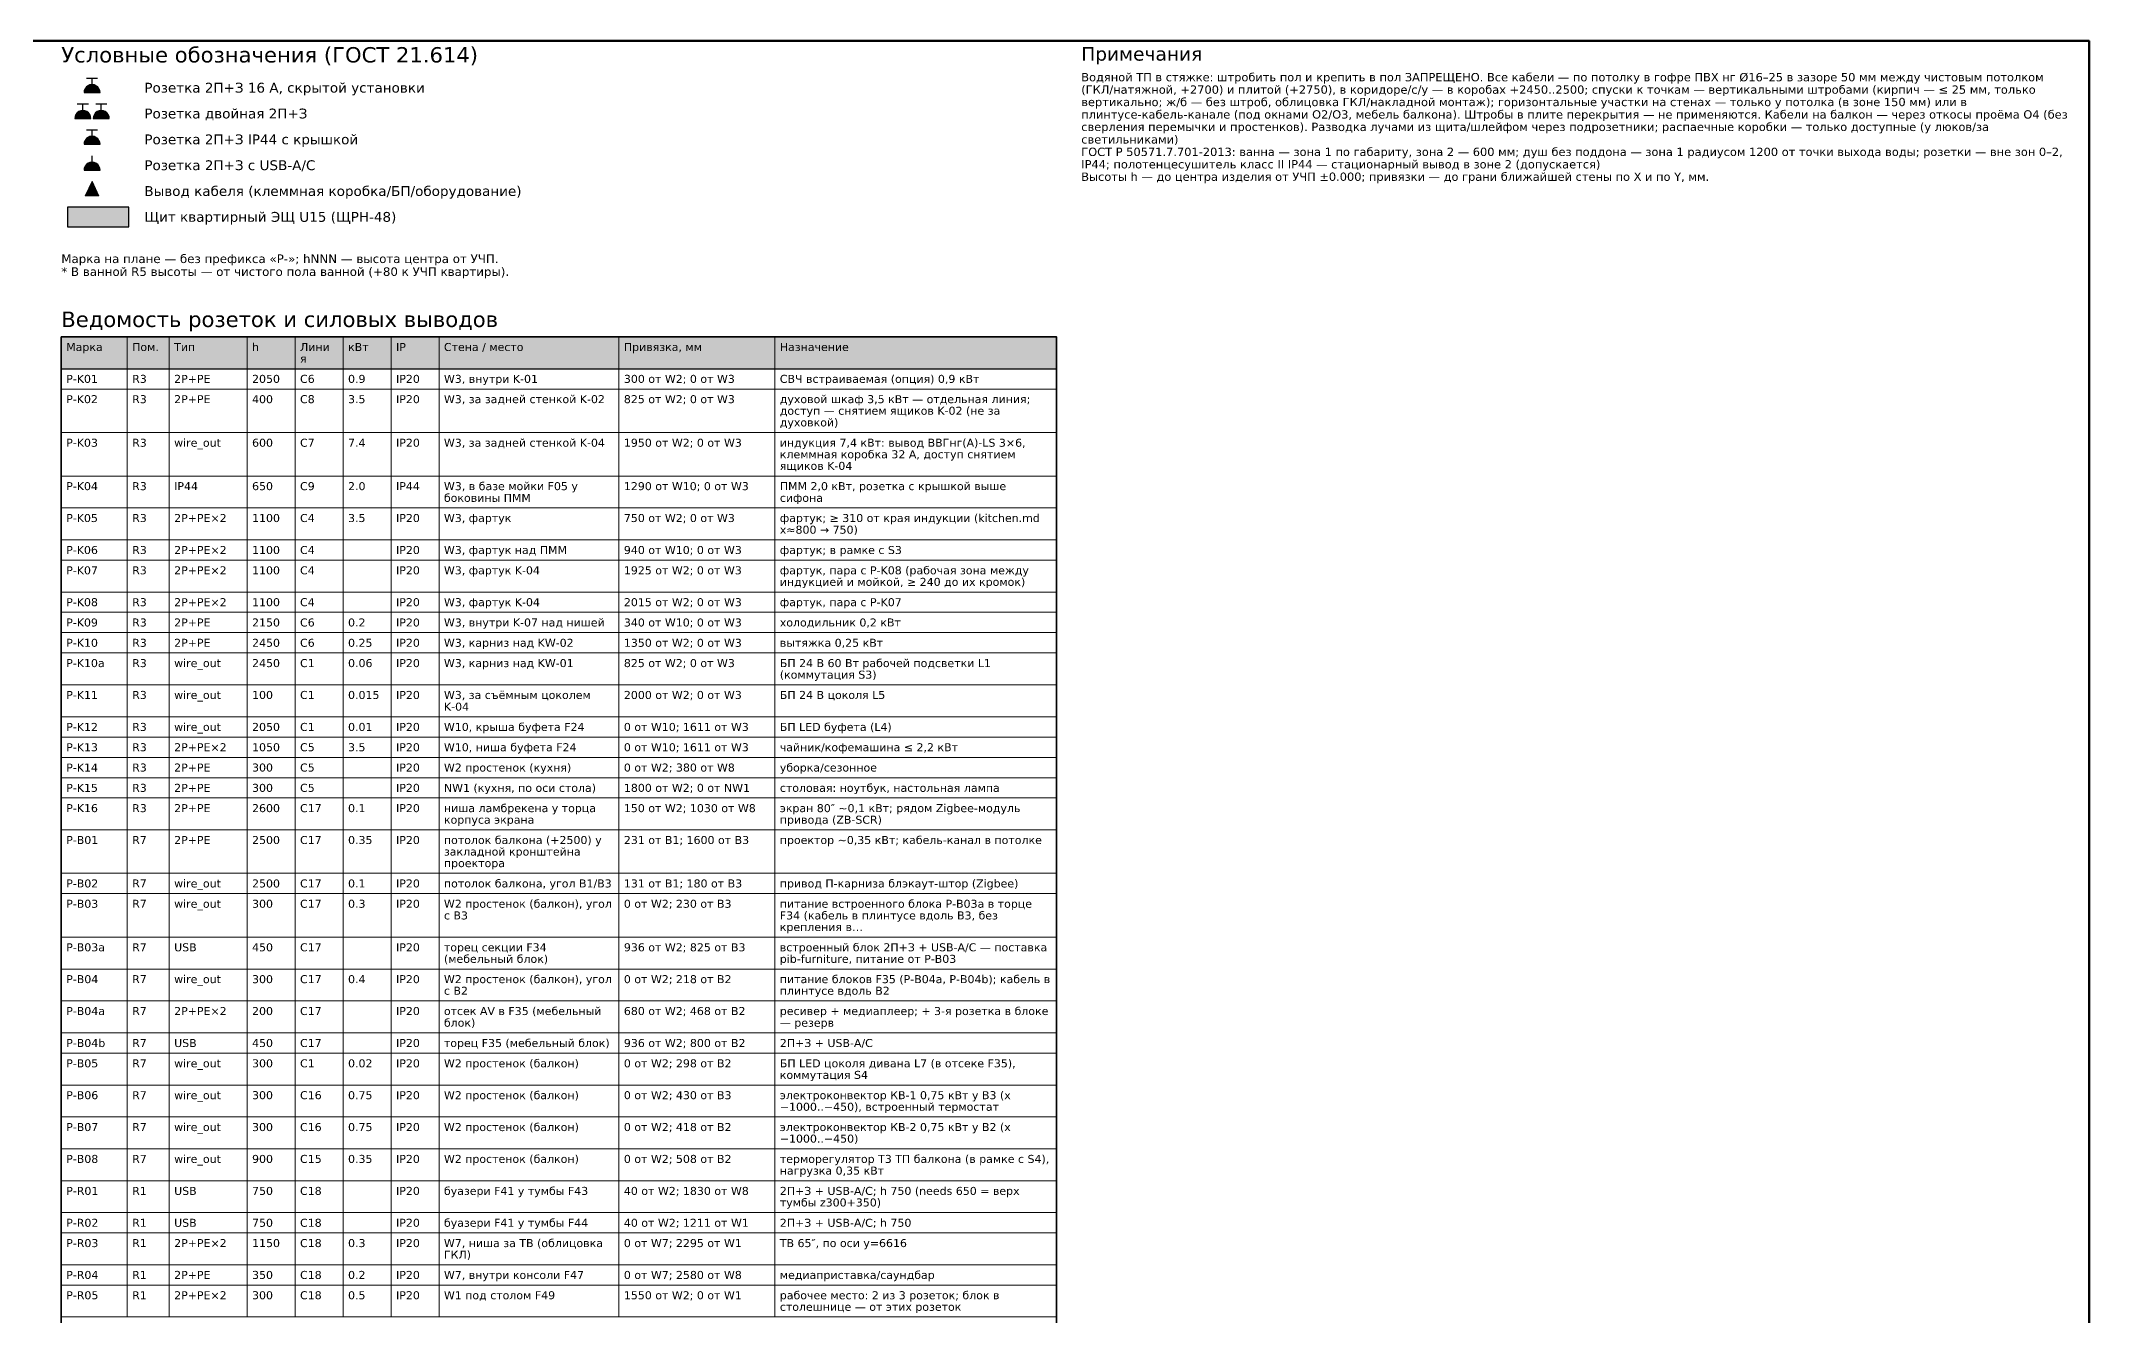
# Model space of a CAD drawing. Header units: millimetres. Extents: x 974 to 29450, y 51 to 20750.
# Drawn here: x 12810 to 29450, y 10394 to 20750 of the extents above; entities that cross this region are included whole.
import ezdxf
from ezdxf.enums import TextEntityAlignment as Align

# ---------------------------------------------------------------- set-up
doc = ezdxf.new("R2010")
doc.units = ezdxf.units.MM
for name, color, linetype in [('EL-SOCKET', 6, 'CONTINUOUS'), ('FRAME', 7, 'CONTINUOUS'), ('TEXT', 7, 'CONTINUOUS')]:
    doc.layers.add(name, color=color, linetype=linetype)
doc.styles.add('GOST', font='DejaVuSans.ttf')

msp = doc.modelspace()

# ---------------------------------------------------------------- hatches: boundary and pattern name
at = {"layer": 'EL-SOCKET', "true_color": 0xffffff}
h = msp.add_hatch(color=7, dxfattribs=at)
h.dxf.hatch_style = 1
h.paths.add_polyline_path([(13290, 20330), (13288, 20347), (13281, 20362), (13271, 20376), (13257, 20386), (13242, 20393), (13225, 20395), (13208, 20393), (13193, 20386), (13179, 20376), (13169, 20362), (13162, 20347), (13160, 20330)])
h = msp.add_hatch(color=7, dxfattribs=at)
h.dxf.hatch_style = 1
h.paths.add_polyline_path([(13215, 20120), (13213, 20137), (13206, 20152), (13196, 20166), (13182, 20176), (13167, 20183), (13150, 20185), (13133, 20183), (13118, 20176), (13104, 20166), (13094, 20152), (13087, 20137), (13085, 20120)])
h = msp.add_hatch(color=7, dxfattribs=at)
h.dxf.hatch_style = 1
h.paths.add_polyline_path([(13365, 20120), (13363, 20137), (13356, 20152), (13346, 20166), (13332, 20176), (13317, 20183), (13300, 20185), (13283, 20183), (13268, 20176), (13254, 20166), (13244, 20152), (13237, 20137), (13235, 20120)])
at = {"layer": 'EL-SOCKET', "true_color": 0x8e44ad}
h = msp.add_hatch(color=7, dxfattribs=at)
h.dxf.hatch_style = 1
h.paths.add_polyline_path([(13290, 19910), (13288, 19927), (13281, 19942), (13271, 19956), (13257, 19966), (13242, 19973), (13225, 19975), (13208, 19973), (13193, 19966), (13179, 19956), (13169, 19942), (13162, 19927), (13160, 19910)])
at = {"layer": 'EL-SOCKET', "true_color": 0xffffff}
h = msp.add_hatch(color=7, dxfattribs=at)
h.dxf.hatch_style = 1
h.paths.add_polyline_path([(13290, 19700), (13288, 19717), (13281, 19732), (13271, 19746), (13257, 19756), (13242, 19763), (13225, 19765), (13208, 19763), (13193, 19756), (13179, 19746), (13169, 19732), (13162, 19717), (13160, 19700)])
at = {"layer": 'EL-SOCKET', "true_color": 0x8e44ad}
h = msp.add_hatch(color=7, dxfattribs=at)
h.dxf.hatch_style = 1
h.paths.add_polyline_path([(13225, 19610), (13170, 19490), (13280, 19490)])
at = {"layer": 'TEXT', "true_color": 0x8e44ad}
h = msp.add_hatch(color=7, dxfattribs=at)
h.dxf.hatch_style = 1
h.paths.add_polyline_path([(13025, 19240), (13525, 19240), (13525, 19400), (13025, 19400)])
at = {"layer": 'TEXT', "true_color": 0xe6e6e6}
h = msp.add_hatch(color=7, dxfattribs=at)
h.dxf.hatch_style = 1
h.paths.add_polyline_path([(12975, 18086), (21062, 18086), (21062, 18345), (12975, 18345)])

# ---------------------------------------------------------------- linework, layer by layer
at = {"layer": 'EL-SOCKET', "lineweight": 30, "true_color": 0x8e44ad}
for points in [[(13290, 20330), (13288, 20347), (13281, 20362), (13271, 20376), (13257, 20386), (13242, 20393), (13225, 20395), (13208, 20393), (13193, 20386), (13179, 20376), (13169, 20362), (13162, 20347), (13160, 20330)], [(13215, 20120), (13213, 20137), (13206, 20152), (13196, 20166), (13182, 20176), (13167, 20183), (13150, 20185), (13133, 20183), (13118, 20176), (13104, 20166), (13094, 20152), (13087, 20137), (13085, 20120)], [(13365, 20120), (13363, 20137), (13356, 20152), (13346, 20166), (13332, 20176), (13317, 20183), (13300, 20185), (13283, 20183), (13268, 20176), (13254, 20166), (13244, 20152), (13237, 20137), (13235, 20120)], [(13290, 19910), (13288, 19927), (13281, 19942), (13271, 19956), (13257, 19966), (13242, 19973), (13225, 19975), (13208, 19973), (13193, 19966), (13179, 19956), (13169, 19942), (13162, 19927), (13160, 19910)], [(13290, 19700), (13288, 19717), (13281, 19732), (13271, 19746), (13257, 19756), (13242, 19763), (13225, 19765), (13208, 19763), (13193, 19756), (13179, 19746), (13169, 19732), (13162, 19717), (13160, 19700)]]:
    msp.add_lwpolyline(points, close=True, dxfattribs=at)
for points in [[(13270, 20445), (13180, 20445)], [(13225, 20395), (13225, 20445)], [(13195, 20235), (13105, 20235)], [(13150, 20185), (13150, 20235)], [(13345, 20235), (13255, 20235)], [(13300, 20185), (13300, 20235)], [(13270, 20025), (13180, 20025)], [(13225, 19975), (13225, 20025)], [(13225, 19765), (13225, 19815)]]:
    msp.add_lwpolyline(points, dxfattribs=at)
at = {"layer": 'EL-SOCKET', "lineweight": 20, "true_color": 0x8e44ad}
msp.add_lwpolyline([(13225, 19610), (13170, 19490), (13280, 19490)], close=True, dxfattribs=at)
at = {"layer": 'FRAME', "color": 7, "lineweight": 50}
msp.add_lwpolyline([(1000, 250), (29450, 250), (29450, 20750), (1000, 20750)], close=True, dxfattribs=at)
at = {"layer": 'TEXT', "lineweight": 30, "true_color": 0x8e44ad}
msp.add_lwpolyline([(13025, 19240), (13525, 19240), (13525, 19400), (13025, 19400)], close=True, dxfattribs=at)
at = {"layer": 'TEXT', "color": 7, "lineweight": 25}
msp.add_lwpolyline([(12975, 18086), (21062, 18086), (21062, 18345), (12975, 18345)], close=True, dxfattribs=at)
at = {"layer": 'TEXT', "color": 7, "lineweight": 15}
for points in [[(12975, 18345), (12975, 18086)], [(13511, 18345), (13511, 18086)], [(13852, 18345), (13852, 18086)], [(14485, 18345), (14485, 18086)], [(14875, 18345), (14875, 18086)], [(15265, 18345), (15265, 18086)], [(15655, 18345), (15655, 18086)], [(16044, 18345), (16044, 18086)], [(17506, 18345), (17506, 18086)], [(18773, 18345), (18773, 18086)], [(21062, 18345), (21062, 18086)], [(12975, 18086), (12975, 17921)], [(13511, 18086), (13511, 17921)], [(13852, 18086), (13852, 17921)], [(14485, 18086), (14485, 17921)], [(14875, 18086), (14875, 17921)], [(15265, 18086), (15265, 17921)], [(15655, 18086), (15655, 17921)], [(16044, 18086), (16044, 17921)], [(17506, 18086), (17506, 17921)], [(18773, 18086), (18773, 17921)], [(21062, 18086), (21062, 17921)], [(12975, 17921), (12975, 17567)], [(13511, 17921), (13511, 17567)], [(13852, 17921), (13852, 17567)], [(14485, 17921), (14485, 17567)], [(14875, 17921), (14875, 17567)], [(15265, 17921), (15265, 17567)], [(15655, 17921), (15655, 17567)], [(16044, 17921), (16044, 17567)], [(17506, 17921), (17506, 17567)], [(18773, 17921), (18773, 17567)], [(21062, 17921), (21062, 17567)], [(12975, 17567), (12975, 17214)], [(13511, 17567), (13511, 17214)], [(13852, 17567), (13852, 17214)], [(14485, 17567), (14485, 17214)], [(14875, 17567), (14875, 17214)], [(15265, 17567), (15265, 17214)], [(15655, 17567), (15655, 17214)], [(16044, 17567), (16044, 17214)], [(17506, 17567), (17506, 17214)], [(18773, 17567), (18773, 17214)], [(21062, 17567), (21062, 17214)], [(12975, 17214), (12975, 16954)], [(13511, 17214), (13511, 16954)], [(13852, 17214), (13852, 16954)], [(14485, 17214), (14485, 16954)], [(14875, 17214), (14875, 16954)], [(15265, 17214), (15265, 16954)], [(15655, 17214), (15655, 16954)], [(16044, 17214), (16044, 16954)], [(17506, 17214), (17506, 16954)], [(18773, 17214), (18773, 16954)], [(21062, 17214), (21062, 16954)], [(12975, 16954), (12975, 16695)], [(13511, 16954), (13511, 16695)], [(13852, 16954), (13852, 16695)], [(14485, 16954), (14485, 16695)], [(14875, 16954), (14875, 16695)], [(15265, 16954), (15265, 16695)], [(15655, 16954), (15655, 16695)], [(16044, 16954), (16044, 16695)], [(17506, 16954), (17506, 16695)], [(18773, 16954), (18773, 16695)], [(21062, 16954), (21062, 16695)], [(12975, 16695), (12975, 16530)], [(13511, 16695), (13511, 16530)], [(13852, 16695), (13852, 16530)], [(14485, 16695), (14485, 16530)], [(14875, 16695), (14875, 16530)], [(15265, 16695), (15265, 16530)], [(15655, 16695), (15655, 16530)], [(16044, 16695), (16044, 16530)], [(17506, 16695), (17506, 16530)], [(18773, 16695), (18773, 16530)], [(21062, 16695), (21062, 16530)], [(12975, 16530), (12975, 16271)], [(13511, 16530), (13511, 16271)], [(13852, 16530), (13852, 16271)], [(14485, 16530), (14485, 16271)], [(14875, 16530), (14875, 16271)], [(15265, 16530), (15265, 16271)], [(15655, 16530), (15655, 16271)], [(16044, 16530), (16044, 16271)], [(17506, 16530), (17506, 16271)], [(18773, 16530), (18773, 16271)], [(21062, 16530), (21062, 16271)], [(12975, 16271), (12975, 16106)], [(13511, 16271), (13511, 16106)], [(13852, 16271), (13852, 16106)], [(14485, 16271), (14485, 16106)], [(14875, 16271), (14875, 16106)], [(15265, 16271), (15265, 16106)], [(15655, 16271), (15655, 16106)], [(16044, 16271), (16044, 16106)], [(17506, 16271), (17506, 16106)], [(18773, 16271), (18773, 16106)], [(21062, 16271), (21062, 16106)], [(12975, 16106), (12975, 15941)], [(13511, 16106), (13511, 15941)], [(13852, 16106), (13852, 15941)], [(14485, 16106), (14485, 15941)], [(14875, 16106), (14875, 15941)], [(15265, 16106), (15265, 15941)], [(15655, 16106), (15655, 15941)], [(16044, 16106), (16044, 15941)], [(17506, 16106), (17506, 15941)], [(18773, 16106), (18773, 15941)], [(21062, 16106), (21062, 15941)], [(12975, 15941), (12975, 15776)], [(13511, 15941), (13511, 15776)], [(13852, 15941), (13852, 15776)], [(14485, 15941), (14485, 15776)], [(14875, 15941), (14875, 15776)], [(15265, 15941), (15265, 15776)], [(15655, 15941), (15655, 15776)], [(16044, 15941), (16044, 15776)], [(17506, 15941), (17506, 15776)], [(18773, 15941), (18773, 15776)], [(21062, 15941), (21062, 15776)], [(12975, 15776), (12975, 15517)], [(13511, 15776), (13511, 15517)], [(13852, 15776), (13852, 15517)], [(14485, 15776), (14485, 15517)], [(14875, 15776), (14875, 15517)], [(15265, 15776), (15265, 15517)], [(15655, 15776), (15655, 15517)], [(16044, 15776), (16044, 15517)], [(17506, 15776), (17506, 15517)], [(18773, 15776), (18773, 15517)], [(21062, 15776), (21062, 15517)], [(12975, 15517), (12975, 15257)], [(13511, 15517), (13511, 15257)], [(13852, 15517), (13852, 15257)], [(14485, 15517), (14485, 15257)], [(14875, 15517), (14875, 15257)], [(15265, 15517), (15265, 15257)], [(15655, 15517), (15655, 15257)], [(16044, 15517), (16044, 15257)], [(17506, 15517), (17506, 15257)], [(18773, 15517), (18773, 15257)], [(21062, 15517), (21062, 15257)], [(12975, 15257), (12975, 15092)], [(13511, 15257), (13511, 15092)], [(13852, 15257), (13852, 15092)], [(14485, 15257), (14485, 15092)], [(14875, 15257), (14875, 15092)], [(15265, 15257), (15265, 15092)], [(15655, 15257), (15655, 15092)], [(16044, 15257), (16044, 15092)], [(17506, 15257), (17506, 15092)], [(18773, 15257), (18773, 15092)], [(21062, 15257), (21062, 15092)], [(12975, 15092), (12975, 14927)], [(13511, 15092), (13511, 14927)], [(13852, 15092), (13852, 14927)], [(14485, 15092), (14485, 14927)], [(14875, 15092), (14875, 14927)], [(15265, 15092), (15265, 14927)], [(15655, 15092), (15655, 14927)], [(16044, 15092), (16044, 14927)], [(17506, 15092), (17506, 14927)], [(18773, 15092), (18773, 14927)], [(21062, 15092), (21062, 14927)], [(12975, 14927), (12975, 14762)], [(13511, 14927), (13511, 14762)], [(13852, 14927), (13852, 14762)], [(14485, 14927), (14485, 14762)], [(14875, 14927), (14875, 14762)], [(15265, 14927), (15265, 14762)], [(15655, 14927), (15655, 14762)], [(16044, 14927), (16044, 14762)], [(17506, 14927), (17506, 14762)], [(18773, 14927), (18773, 14762)], [(21062, 14927), (21062, 14762)], [(12975, 14762), (12975, 14597)], [(13511, 14762), (13511, 14597)], [(13852, 14762), (13852, 14597)], [(14485, 14762), (14485, 14597)], [(14875, 14762), (14875, 14597)], [(15265, 14762), (15265, 14597)], [(15655, 14762), (15655, 14597)], [(16044, 14762), (16044, 14597)], [(17506, 14762), (17506, 14597)], [(18773, 14762), (18773, 14597)], [(21062, 14762), (21062, 14597)], [(12975, 14597), (12975, 14338)], [(13511, 14597), (13511, 14338)], [(13852, 14597), (13852, 14338)], [(14485, 14597), (14485, 14338)], [(14875, 14597), (14875, 14338)], [(15265, 14597), (15265, 14338)], [(15655, 14597), (15655, 14338)], [(16044, 14597), (16044, 14338)], [(17506, 14597), (17506, 14338)], [(18773, 14597), (18773, 14338)], [(21062, 14597), (21062, 14338)], [(12975, 14338), (12975, 13985)], [(13511, 14338), (13511, 13985)], [(13852, 14338), (13852, 13985)], [(14485, 14338), (14485, 13985)], [(14875, 14338), (14875, 13985)], [(15265, 14338), (15265, 13985)], [(15655, 14338), (15655, 13985)], [(16044, 14338), (16044, 13985)], [(17506, 14338), (17506, 13985)], [(18773, 14338), (18773, 13985)], [(21062, 14338), (21062, 13985)], [(12975, 13985), (12975, 13820)], [(13511, 13985), (13511, 13820)], [(13852, 13985), (13852, 13820)], [(14485, 13985), (14485, 13820)], [(14875, 13985), (14875, 13820)], [(15265, 13985), (15265, 13820)], [(15655, 13985), (15655, 13820)], [(16044, 13985), (16044, 13820)], [(17506, 13985), (17506, 13820)], [(18773, 13985), (18773, 13820)], [(21062, 13985), (21062, 13820)], [(12975, 13820), (12975, 13466)], [(13511, 13820), (13511, 13466)], [(13852, 13820), (13852, 13466)], [(14485, 13820), (14485, 13466)], [(14875, 13820), (14875, 13466)], [(15265, 13820), (15265, 13466)], [(15655, 13820), (15655, 13466)], [(16044, 13820), (16044, 13466)], [(17506, 13820), (17506, 13466)], [(18773, 13820), (18773, 13466)], [(21062, 13820), (21062, 13466)], [(12975, 13466), (12975, 13207)], [(13511, 13466), (13511, 13207)], [(13852, 13466), (13852, 13207)], [(14485, 13466), (14485, 13207)], [(14875, 13466), (14875, 13207)], [(15265, 13466), (15265, 13207)], [(15655, 13466), (15655, 13207)], [(16044, 13466), (16044, 13207)], [(17506, 13466), (17506, 13207)], [(18773, 13466), (18773, 13207)], [(21062, 13466), (21062, 13207)], [(12975, 13207), (12975, 12948)], [(13511, 13207), (13511, 12948)], [(13852, 13207), (13852, 12948)], [(14485, 13207), (14485, 12948)], [(14875, 13207), (14875, 12948)], [(15265, 13207), (15265, 12948)], [(15655, 13207), (15655, 12948)], [(16044, 13207), (16044, 12948)], [(17506, 13207), (17506, 12948)], [(18773, 13207), (18773, 12948)], [(21062, 13207), (21062, 12948)], [(12975, 12948), (12975, 12688)], [(13511, 12948), (13511, 12688)], [(13852, 12948), (13852, 12688)], [(14485, 12948), (14485, 12688)], [(14875, 12948), (14875, 12688)], [(15265, 12948), (15265, 12688)], [(15655, 12948), (15655, 12688)], [(16044, 12948), (16044, 12688)], [(17506, 12948), (17506, 12688)], [(18773, 12948), (18773, 12688)], [(21062, 12948), (21062, 12688)], [(12975, 12688), (12975, 12523)], [(13511, 12688), (13511, 12523)], [(13852, 12688), (13852, 12523)], [(14485, 12688), (14485, 12523)], [(14875, 12688), (14875, 12523)], [(15265, 12688), (15265, 12523)], [(15655, 12688), (15655, 12523)], [(16044, 12688), (16044, 12523)], [(17506, 12688), (17506, 12523)], [(18773, 12688), (18773, 12523)], [(21062, 12688), (21062, 12523)], [(12975, 12523), (12975, 12264)], [(13511, 12523), (13511, 12264)], [(13852, 12523), (13852, 12264)], [(14485, 12523), (14485, 12264)], [(14875, 12523), (14875, 12264)], [(15265, 12523), (15265, 12264)], [(15655, 12523), (15655, 12264)], [(16044, 12523), (16044, 12264)], [(17506, 12523), (17506, 12264)], [(18773, 12523), (18773, 12264)], [(21062, 12523), (21062, 12264)], [(12975, 12264), (12975, 12005)], [(13511, 12264), (13511, 12005)], [(13852, 12264), (13852, 12005)], [(14485, 12264), (14485, 12005)], [(14875, 12264), (14875, 12005)], [(15265, 12264), (15265, 12005)], [(15655, 12264), (15655, 12005)], [(16044, 12264), (16044, 12005)], [(17506, 12264), (17506, 12005)], [(18773, 12264), (18773, 12005)], [(21062, 12264), (21062, 12005)], [(12975, 12005), (12975, 11746)], [(13511, 12005), (13511, 11746)], [(13852, 12005), (13852, 11746)], [(14485, 12005), (14485, 11746)], [(14875, 12005), (14875, 11746)], [(15265, 12005), (15265, 11746)], [(15655, 12005), (15655, 11746)], [(16044, 12005), (16044, 11746)], [(17506, 12005), (17506, 11746)], [(18773, 12005), (18773, 11746)], [(21062, 12005), (21062, 11746)], [(12975, 11746), (12975, 11486)], [(13511, 11746), (13511, 11486)], [(13852, 11746), (13852, 11486)], [(14485, 11746), (14485, 11486)], [(14875, 11746), (14875, 11486)], [(15265, 11746), (15265, 11486)], [(15655, 11746), (15655, 11486)], [(16044, 11746), (16044, 11486)], [(17506, 11746), (17506, 11486)], [(18773, 11746), (18773, 11486)], [(21062, 11746), (21062, 11486)], [(12975, 11486), (12975, 11227)], [(13511, 11486), (13511, 11227)], [(13852, 11486), (13852, 11227)], [(14485, 11486), (14485, 11227)], [(14875, 11486), (14875, 11227)], [(15265, 11486), (15265, 11227)], [(15655, 11486), (15655, 11227)], [(16044, 11486), (16044, 11227)], [(17506, 11486), (17506, 11227)], [(18773, 11486), (18773, 11227)], [(21062, 11486), (21062, 11227)], [(12975, 11227), (12975, 11062)], [(13511, 11227), (13511, 11062)], [(13852, 11227), (13852, 11062)], [(14485, 11227), (14485, 11062)], [(14875, 11227), (14875, 11062)], [(15265, 11227), (15265, 11062)], [(15655, 11227), (15655, 11062)], [(16044, 11227), (16044, 11062)], [(17506, 11227), (17506, 11062)], [(18773, 11227), (18773, 11062)], [(21062, 11227), (21062, 11062)], [(12975, 11062), (12975, 10803)], [(13511, 11062), (13511, 10803)], [(13852, 11062), (13852, 10803)], [(14485, 11062), (14485, 10803)], [(14875, 11062), (14875, 10803)], [(15265, 11062), (15265, 10803)], [(15655, 11062), (15655, 10803)], [(16044, 11062), (16044, 10803)], [(17506, 11062), (17506, 10803)], [(18773, 11062), (18773, 10803)], [(21062, 11062), (21062, 10803)], [(12975, 10803), (12975, 10638)], [(13511, 10803), (13511, 10638)], [(13852, 10803), (13852, 10638)], [(14485, 10803), (14485, 10638)], [(14875, 10803), (14875, 10638)], [(15265, 10803), (15265, 10638)], [(15655, 10803), (15655, 10638)], [(16044, 10803), (16044, 10638)], [(17506, 10803), (17506, 10638)], [(18773, 10803), (18773, 10638)], [(21062, 10803), (21062, 10638)], [(12975, 10638), (12975, 10379)], [(13511, 10638), (13511, 10379)], [(13852, 10638), (13852, 10379)], [(14485, 10638), (14485, 10379)], [(14875, 10638), (14875, 10379)], [(15265, 10638), (15265, 10379)], [(15655, 10638), (15655, 10379)], [(16044, 10638), (16044, 10379)], [(17506, 10638), (17506, 10379)], [(18773, 10638), (18773, 10379)], [(21062, 10638), (21062, 10379)]]:
    msp.add_lwpolyline(points, dxfattribs=at)
at = {"layer": 'TEXT', "color": 7, "lineweight": 35}
msp.add_lwpolyline([(12975, 3661), (21062, 3661), (21062, 18345), (12975, 18345)], close=True, dxfattribs=at)
at = {"layer": 'TEXT', "color": 7, "lineweight": 15}
for points in [[(12975, 17921), (21062, 17921), (21062, 18086), (12975, 18086)], [(12975, 17567), (21062, 17567), (21062, 17921), (12975, 17921)], [(12975, 17214), (21062, 17214), (21062, 17567), (12975, 17567)], [(12975, 16954), (21062, 16954), (21062, 17214), (12975, 17214)], [(12975, 16695), (21062, 16695), (21062, 16954), (12975, 16954)], [(12975, 16530), (21062, 16530), (21062, 16695), (12975, 16695)], [(12975, 16271), (21062, 16271), (21062, 16530), (12975, 16530)], [(12975, 16106), (21062, 16106), (21062, 16271), (12975, 16271)], [(12975, 15941), (21062, 15941), (21062, 16106), (12975, 16106)], [(12975, 15776), (21062, 15776), (21062, 15941), (12975, 15941)], [(12975, 15517), (21062, 15517), (21062, 15776), (12975, 15776)], [(12975, 15257), (21062, 15257), (21062, 15517), (12975, 15517)], [(12975, 15092), (21062, 15092), (21062, 15257), (12975, 15257)], [(12975, 14927), (21062, 14927), (21062, 15092), (12975, 15092)], [(12975, 14762), (21062, 14762), (21062, 14927), (12975, 14927)], [(12975, 14597), (21062, 14597), (21062, 14762), (12975, 14762)], [(12975, 14338), (21062, 14338), (21062, 14597), (12975, 14597)], [(12975, 13985), (21062, 13985), (21062, 14338), (12975, 14338)], [(12975, 13820), (21062, 13820), (21062, 13985), (12975, 13985)], [(12975, 13466), (21062, 13466), (21062, 13820), (12975, 13820)], [(12975, 13207), (21062, 13207), (21062, 13466), (12975, 13466)], [(12975, 12948), (21062, 12948), (21062, 13207), (12975, 13207)], [(12975, 12688), (21062, 12688), (21062, 12948), (12975, 12948)], [(12975, 12523), (21062, 12523), (21062, 12688), (12975, 12688)], [(12975, 12264), (21062, 12264), (21062, 12523), (12975, 12523)], [(12975, 12005), (21062, 12005), (21062, 12264), (12975, 12264)], [(12975, 11746), (21062, 11746), (21062, 12005), (12975, 12005)], [(12975, 11486), (21062, 11486), (21062, 11746), (12975, 11746)], [(12975, 11227), (21062, 11227), (21062, 11486), (12975, 11486)], [(12975, 11062), (21062, 11062), (21062, 11227), (12975, 11227)], [(12975, 10803), (21062, 10803), (21062, 11062), (12975, 11062)], [(12975, 10638), (21062, 10638), (21062, 10803), (12975, 10803)], [(12975, 10379), (21062, 10379), (21062, 10638), (12975, 10638)]]:
    msp.add_lwpolyline(points, close=True, dxfattribs=at)

# ---------------------------------------------------------------- texts
at = {"layer": 'TEXT', "color": 7, "style": 'GOST'}
for s, height, p in [('Условные обозначения (ГОСТ 21.614)', 125, (12975, 20575)), ('Примечания', 110, (21262, 20590)), ('Водяной ТП в стяжке: штробить пол и крепить в пол ЗАПРЕЩЕНО. Все кабели — по потолку в гофре ПВХ нг Ø16–25 в зазоре 50 мм между чистовым потолком', 67.5, (21262, 20422)), ('Розетка 2П+З 16 А, скрытой установки', 80, (13650, 20330)), ('(ГКЛ/натяжной, +2700) и плитой (+2750), в коридоре/с/у — в коробах +2450..2500; спуски к точкам — вертикальными штробами (кирпич — ≤ 25 мм, только', 67.5, (21262, 20321)), ('Розетка двойная 2П+З', 80, (13650, 20120)), ('вертикально; ж/б — без штроб, облицовка ГКЛ/накладной монтаж); горизонтальные участки на стенах — только у потолка (в зоне 150 мм) или в', 67.5, (21262, 20220)), ('плинтусе-кабель-канале (под окнами O2/O3, мебель балкона). Штробы в плите перекрытия — не применяются. Кабели на балкон — через откосы проёма O4 (без', 67.5, (21262, 20119)), ('Розетка 2П+З IP44 с крышкой', 80, (13650, 19910)), ('сверления перемычки и простенков). Разводка лучами из щита/шлейфом через подрозетники; распаечные коробки — только доступные (у люков/за', 67.5, (21262, 20018)), ('светильниками)', 67.5, (21262, 19916)), ('ГОСТ Р 50571.7.701-2013: ванна — зона 1 по габариту, зона 2 — 600 мм; душ без поддона — зона 1 радиусом 1200 от точки выхода воды; розетки — вне зон 0–2,', 67.5, (21262, 19815)), ('Розетка 2П+З с USB-A/C', 80, (13650, 19700)), ('IP44; полотенцесушитель класс II IP44 — стационарный вывод в зоне 2 (допускается)', 67.5, (21262, 19714)), ('Высоты h — до центра изделия от УЧП ±0.000; привязки — до грани ближайшей стены по X и по Y, мм.', 67.5, (21262, 19613)), ('Вывод кабеля (клеммная коробка/БП/оборудование)', 80, (13650, 19490)), ('Щит квартирный ЭЩ U15 (ЩРН-48)', 80, (13650, 19280)), ('Марка на плане — без префикса «P-»; hNNN — высота центра от УЧП.', 70, (12975, 18945)), ('* В ванной R5 высоты — от чистого пола ванной (+80 к УЧП квартиры).', 70, (12975, 18840)), ('Ведомость розеток и силовых выводов', 125, (12975, 18425)), ('Марка', 65, (13015, 18230)), ('Пом.', 65, (13551, 18230)), ('Тип', 65, (13892, 18230)), ('h', 65, (14525, 18230)), ('Лини', 65, (14915, 18230)), ('я', 65, (14915, 18136)), ('кВт', 65, (15305, 18230)), ('IP', 65, (15695, 18230)), ('Стена / место', 65, (16084, 18230)), ('Привязка, мм', 65, (17546, 18230)), ('Назначение', 65, (18813, 18230)), ('P-K01', 65, (13015, 17971)), ('R3', 65, (13551, 17971)), ('2P+PE', 65, (13892, 17971)), ('2050', 65, (14525, 17971)), ('C6', 65, (14915, 17971)), ('0.9', 65, (15305, 17971)), ('IP20', 65, (15695, 17971)), ('W3, внутри K-01', 65, (16084, 17971)), ('300 от W2; 0 от W3', 65, (17546, 17971)), ('СВЧ встраиваемая (опция) 0,9 кВт', 65, (18813, 17971)), ('P-K02', 65, (13015, 17806)), ('R3', 65, (13551, 17806)), ('2P+PE', 65, (13892, 17806)), ('400', 65, (14525, 17806)), ('C8', 65, (14915, 17806)), ('3.5', 65, (15305, 17806)), ('IP20', 65, (15695, 17806)), ('W3, за задней стенкой K-02', 65, (16084, 17806)), ('825 от W2; 0 от W3', 65, (17546, 17806)), ('духовой шкаф 3,5 кВт — отдельная линия;', 65, (18813, 17806)), ('доступ — снятием ящиков K-02 (не за', 65, (18813, 17712)), ('духовкой)', 65, (18813, 17617)), ('P-K03', 65, (13015, 17452)), ('R3', 65, (13551, 17452)), ('wire_out', 65, (13892, 17452)), ('600', 65, (14525, 17452)), ('C7', 65, (14915, 17452)), ('7.4', 65, (15305, 17452)), ('IP20', 65, (15695, 17452)), ('W3, за задней стенкой K-04', 65, (16084, 17452)), ('1950 от W2; 0 от W3', 65, (17546, 17452)), ('индукция 7,4 кВт: вывод ВВГнг(А)-LS 3×6,', 65, (18813, 17452)), ('ящиков K-04', 65, (18813, 17264)), ('клеммная коробка 32 А, доступ снятием', 65, (18813, 17358)), ('P-K04', 65, (13015, 17099)), ('R3', 65, (13551, 17099)), ('IP44', 65, (13892, 17099)), ('650', 65, (14525, 17099)), ('C9', 65, (14915, 17099)), ('2.0', 65, (15305, 17099)), ('IP44', 65, (15695, 17099)), ('W3, в базе мойки F05 у', 65, (16084, 17099)), ('1290 от W10; 0 от W3', 65, (17546, 17099)), ('ПММ 2,0 кВт, розетка с крышкой выше', 65, (18813, 17099)), ('боковины ПММ', 65, (16084, 17004)), ('сифона', 65, (18813, 17004)), ('P-K05', 65, (13015, 16840)), ('R3', 65, (13551, 16840)), ('2P+PE×2', 65, (13892, 16840)), ('1100', 65, (14525, 16840)), ('C4', 65, (14915, 16840)), ('3.5', 65, (15305, 16840)), ('IP20', 65, (15695, 16840)), ('W3, фартук', 65, (16084, 16840)), ('750 от W2; 0 от W3', 65, (17546, 16840)), ('x≈800 → 750)', 65, (18813, 16745)), ('фартук; ≥ 310 от края индукции (kitchen.md', 65, (18813, 16840)), ('P-K06', 65, (13015, 16580)), ('R3', 65, (13551, 16580)), ('2P+PE×2', 65, (13892, 16580)), ('1100', 65, (14525, 16580)), ('C4', 65, (14915, 16580)), ('IP20', 65, (15695, 16580)), ('W3, фартук над ПММ', 65, (16084, 16580)), ('940 от W10; 0 от W3', 65, (17546, 16580)), ('фартук; в рамке с S3', 65, (18813, 16580)), ('P-K07', 65, (13015, 16415)), ('R3', 65, (13551, 16415)), ('2P+PE×2', 65, (13892, 16415)), ('1100', 65, (14525, 16415)), ('C4', 65, (14915, 16415)), ('IP20', 65, (15695, 16415)), ('W3, фартук K-04', 65, (16084, 16415)), ('1925 от W2; 0 от W3', 65, (17546, 16415)), ('фартук, пара с P-K08 (рабочая зона между', 65, (18813, 16415)), ('индукцией и мойкой, ≥ 240 до их кромок)', 65, (18813, 16321)), ('P-K08', 65, (13015, 16156)), ('R3', 65, (13551, 16156)), ('2P+PE×2', 65, (13892, 16156)), ('1100', 65, (14525, 16156)), ('C4', 65, (14915, 16156)), ('IP20', 65, (15695, 16156)), ('W3, фартук K-04', 65, (16084, 16156)), ('2015 от W2; 0 от W3', 65, (17546, 16156)), ('фартук, пара с P-K07', 65, (18813, 16156)), ('P-K09', 65, (13015, 15991)), ('R3', 65, (13551, 15991)), ('2P+PE', 65, (13892, 15991)), ('2150', 65, (14525, 15991)), ('C6', 65, (14915, 15991)), ('0.2', 65, (15305, 15991)), ('IP20', 65, (15695, 15991)), ('W3, внутри K-07 над нишей', 65, (16084, 15991)), ('340 от W10; 0 от W3', 65, (17546, 15991)), ('холодильник 0,2 кВт', 65, (18813, 15991)), ('P-K10', 65, (13015, 15826)), ('R3', 65, (13551, 15826)), ('2P+PE', 65, (13892, 15826)), ('2450', 65, (14525, 15826)), ('C6', 65, (14915, 15826)), ('0.25', 65, (15305, 15826)), ('IP20', 65, (15695, 15826)), ('W3, карниз над KW-02', 65, (16084, 15826)), ('1350 от W2; 0 от W3', 65, (17546, 15826)), ('вытяжка 0,25 кВт', 65, (18813, 15826)), ('P-K10a', 65, (13015, 15661)), ('R3', 65, (13551, 15661)), ('wire_out', 65, (13892, 15661)), ('2450', 65, (14525, 15661)), ('C1', 65, (14915, 15661)), ('0.06', 65, (15305, 15661)), ('IP20', 65, (15695, 15661)), ('W3, карниз над KW-01', 65, (16084, 15661)), ('825 от W2; 0 от W3', 65, (17546, 15661)), ('БП 24 В 60 Вт рабочей подсветки L1', 65, (18813, 15661)), ('(коммутация S3)', 65, (18813, 15567)), ('P-K11', 65, (13015, 15402)), ('R3', 65, (13551, 15402)), ('wire_out', 65, (13892, 15402)), ('100', 65, (14525, 15402)), ('C1', 65, (14915, 15402)), ('0.015', 65, (15305, 15402)), ('IP20', 65, (15695, 15402)), ('W3, за съёмным цоколем', 65, (16084, 15402)), ('K-04', 65, (16084, 15307)), ('2000 от W2; 0 от W3', 65, (17546, 15402)), ('БП 24 В цоколя L5', 65, (18813, 15402)), ('P-K12', 65, (13015, 15142)), ('R3', 65, (13551, 15142)), ('wire_out', 65, (13892, 15142)), ('2050', 65, (14525, 15142)), ('C1', 65, (14915, 15142)), ('0.01', 65, (15305, 15142)), ('IP20', 65, (15695, 15142)), ('W10, крыша буфета F24', 65, (16084, 15142)), ('0 от W10; 1611 от W3', 65, (17546, 15142)), ('БП LED буфета (L4)', 65, (18813, 15142)), ('P-K13', 65, (13015, 14977)), ('R3', 65, (13551, 14977)), ('2P+PE×2', 65, (13892, 14977)), ('1050', 65, (14525, 14977)), ('C5', 65, (14915, 14977)), ('3.5', 65, (15305, 14977)), ('IP20', 65, (15695, 14977)), ('W10, ниша буфета F24', 65, (16084, 14977)), ('0 от W10; 1611 от W3', 65, (17546, 14977)), ('чайник/кофемашина ≤ 2,2 кВт', 65, (18813, 14977)), ('P-K14', 65, (13015, 14812)), ('R3', 65, (13551, 14812)), ('2P+PE', 65, (13892, 14812)), ('300', 65, (14525, 14812)), ('C5', 65, (14915, 14812)), ('IP20', 65, (15695, 14812)), ('W2 простенок (кухня)', 65, (16084, 14812)), ('0 от W2; 380 от W8', 65, (17546, 14812)), ('уборка/сезонное', 65, (18813, 14812)), ('P-K15', 65, (13015, 14647)), ('R3', 65, (13551, 14647)), ('2P+PE', 65, (13892, 14647)), ('300', 65, (14525, 14647)), ('C5', 65, (14915, 14647)), ('IP20', 65, (15695, 14647)), ('NW1 (кухня, по оси стола)', 65, (16084, 14647)), ('1800 от W2; 0 от NW1', 65, (17546, 14647)), ('столовая: ноутбук, настольная лампа', 65, (18813, 14647)), ('P-K16', 65, (13015, 14482)), ('R3', 65, (13551, 14482)), ('2P+PE', 65, (13892, 14482)), ('2600', 65, (14525, 14482)), ('C17', 65, (14915, 14482)), ('0.1', 65, (15305, 14482)), ('IP20', 65, (15695, 14482)), ('ниша ламбрекена у торца', 65, (16084, 14482)), ('150 от W2; 1030 от W8', 65, (17546, 14482)), ('экран 80″ ~0,1 кВт; рядом Zigbee-модуль', 65, (18813, 14482)), ('корпуса экрана', 65, (16084, 14388)), ('привода (ZB-SCR)', 65, (18813, 14388)), ('P-B01', 65, (13015, 14223)), ('R7', 65, (13551, 14223)), ('2P+PE', 65, (13892, 14223)), ('2500', 65, (14525, 14223)), ('C17', 65, (14915, 14223)), ('0.35', 65, (15305, 14223)), ('IP20', 65, (15695, 14223)), ('закладной кронштейна', 65, (16084, 14129)), ('потолок балкона (+2500) у', 65, (16084, 14223)), ('231 от B1; 1600 от B3', 65, (17546, 14223)), ('проектор ~0,35 кВт; кабель-канал в потолке', 65, (18813, 14223)), ('проектора', 65, (16084, 14035)), ('P-B02', 65, (13015, 13870)), ('R7', 65, (13551, 13870)), ('wire_out', 65, (13892, 13870)), ('2500', 65, (14525, 13870)), ('C17', 65, (14915, 13870)), ('0.1', 65, (15305, 13870)), ('IP20', 65, (15695, 13870)), ('потолок балкона, угол B1/B3', 65, (16084, 13870)), ('131 от B1; 180 от B3', 65, (17546, 13870)), ('привод П-карниза блэкаут-штор (Zigbee)', 65, (18813, 13870)), ('P-B03', 65, (13015, 13705)), ('R7', 65, (13551, 13705)), ('wire_out', 65, (13892, 13705)), ('300', 65, (14525, 13705)), ('C17', 65, (14915, 13705)), ('0.3', 65, (15305, 13705)), ('IP20', 65, (15695, 13705)), ('W2 простенок (балкон), угол', 65, (16084, 13705)), ('с B3', 65, (16084, 13610)), ('0 от W2; 230 от B3', 65, (17546, 13705)), ('питание встроенного блока P-B03a в торце', 65, (18813, 13705)), ('F34 (кабель в плинтусе вдоль B3, без', 65, (18813, 13610)), ('крепления в…', 65, (18813, 13516)), ('P-B03a', 65, (13015, 13351)), ('R7', 65, (13551, 13351)), ('USB', 65, (13892, 13351)), ('450', 65, (14525, 13351)), ('C17', 65, (14915, 13351)), ('IP20', 65, (15695, 13351)), ('торец секции F34', 65, (16084, 13351)), ('(мебельный блок)', 65, (16084, 13257)), ('936 от W2; 825 от B3', 65, (17546, 13351)), ('встроенный блок 2П+З + USB-A/C — поставка', 65, (18813, 13351)), ('pib-furniture, питание от P-B03', 65, (18813, 13257)), ('P-B04', 65, (13015, 13092)), ('R7', 65, (13551, 13092)), ('wire_out', 65, (13892, 13092)), ('300', 65, (14525, 13092)), ('C17', 65, (14915, 13092)), ('0.4', 65, (15305, 13092)), ('IP20', 65, (15695, 13092)), ('W2 простенок (балкон), угол', 65, (16084, 13092)), ('0 от W2; 218 от B2', 65, (17546, 13092)), ('питание блоков F35 (P-B04a, P-B04b); кабель в', 65, (18813, 13092)), ('с B2', 65, (16084, 12998)), ('плинтусе вдоль B2', 65, (18813, 12998)), ('P-B04a', 65, (13015, 12833)), ('R7', 65, (13551, 12833)), ('2P+PE×2', 65, (13892, 12833)), ('200', 65, (14525, 12833)), ('C17', 65, (14915, 12833)), ('IP20', 65, (15695, 12833)), ('отсек AV в F35 (мебельный', 65, (16084, 12833)), ('680 от W2; 468 от B2', 65, (17546, 12833)), ('ресивер + медиаплеер; + 3-я розетка в блоке', 65, (18813, 12833)), ('блок)', 65, (16084, 12738)), ('— резерв', 65, (18813, 12738)), ('P-B04b', 65, (13015, 12573)), ('R7', 65, (13551, 12573)), ('USB', 65, (13892, 12573)), ('450', 65, (14525, 12573)), ('C17', 65, (14915, 12573)), ('IP20', 65, (15695, 12573)), ('торец F35 (мебельный блок)', 65, (16084, 12573)), ('936 от W2; 800 от B2', 65, (17546, 12573)), ('2П+З + USB-A/C', 65, (18813, 12573)), ('P-B05', 65, (13015, 12408)), ('R7', 65, (13551, 12408)), ('wire_out', 65, (13892, 12408)), ('300', 65, (14525, 12408)), ('C1', 65, (14915, 12408)), ('0.02', 65, (15305, 12408)), ('IP20', 65, (15695, 12408)), ('W2 простенок (балкон)', 65, (16084, 12408)), ('0 от W2; 298 от B2', 65, (17546, 12408)), ('БП LED цоколя дивана L7 (в отсеке F35),', 65, (18813, 12408)), ('коммутация S4', 65, (18813, 12314)), ('P-B06', 65, (13015, 12149)), ('R7', 65, (13551, 12149)), ('wire_out', 65, (13892, 12149)), ('300', 65, (14525, 12149)), ('C16', 65, (14915, 12149)), ('0.75', 65, (15305, 12149)), ('IP20', 65, (15695, 12149)), ('W2 простенок (балкон)', 65, (16084, 12149)), ('0 от W2; 430 от B3', 65, (17546, 12149)), ('электроконвектор КВ-1 0,75 кВт у B3 (x', 65, (18813, 12149)), ('−1000..−450), встроенный термостат', 65, (18813, 12055)), ('P-B07', 65, (13015, 11890)), ('R7', 65, (13551, 11890)), ('wire_out', 65, (13892, 11890)), ('300', 65, (14525, 11890)), ('C16', 65, (14915, 11890)), ('0.75', 65, (15305, 11890)), ('IP20', 65, (15695, 11890)), ('W2 простенок (балкон)', 65, (16084, 11890)), ('0 от W2; 418 от B2', 65, (17546, 11890)), ('электроконвектор КВ-2 0,75 кВт у B2 (x', 65, (18813, 11890)), ('−1000..−450)', 65, (18813, 11796)), ('P-B08', 65, (13015, 11631)), ('R7', 65, (13551, 11631)), ('wire_out', 65, (13892, 11631)), ('900', 65, (14525, 11631)), ('C15', 65, (14915, 11631)), ('0.35', 65, (15305, 11631)), ('IP20', 65, (15695, 11631)), ('W2 простенок (балкон)', 65, (16084, 11631)), ('0 от W2; 508 от B2', 65, (17546, 11631)), ('терморегулятор T3 ТП балкона (в рамке с S4),', 65, (18813, 11631)), ('нагрузка 0,35 кВт', 65, (18813, 11536)), ('P-R01', 65, (13015, 11371)), ('R1', 65, (13551, 11371)), ('USB', 65, (13892, 11371)), ('750', 65, (14525, 11371)), ('C18', 65, (14915, 11371)), ('IP20', 65, (15695, 11371)), ('буазери F41 у тумбы F43', 65, (16084, 11371)), ('40 от W2; 1830 от W8', 65, (17546, 11371)), ('тумбы z300+350)', 65, (18813, 11277)), ('2П+З + USB-A/C; h 750 (needs 650 = верх', 65, (18813, 11371)), ('P-R02', 65, (13015, 11112)), ('R1', 65, (13551, 11112)), ('USB', 65, (13892, 11112)), ('750', 65, (14525, 11112)), ('C18', 65, (14915, 11112)), ('IP20', 65, (15695, 11112)), ('буазери F41 у тумбы F44', 65, (16084, 11112)), ('40 от W2; 1211 от W1', 65, (17546, 11112)), ('2П+З + USB-A/C; h 750', 65, (18813, 11112)), ('P-R03', 65, (13015, 10947)), ('R1', 65, (13551, 10947)), ('2P+PE×2', 65, (13892, 10947)), ('1150', 65, (14525, 10947)), ('C18', 65, (14915, 10947)), ('0.3', 65, (15305, 10947)), ('IP20', 65, (15695, 10947)), ('W7, ниша за ТВ (облицовка', 65, (16084, 10947)), ('0 от W7; 2295 от W1', 65, (17546, 10947)), ('ТВ 65″, по оси y=6616', 65, (18813, 10947)), ('ГКЛ)', 65, (16084, 10853)), ('P-R04', 65, (13015, 10688)), ('R1', 65, (13551, 10688)), ('2P+PE', 65, (13892, 10688)), ('350', 65, (14525, 10688)), ('C18', 65, (14915, 10688)), ('0.2', 65, (15305, 10688)), ('IP20', 65, (15695, 10688)), ('W7, внутри консоли F47', 65, (16084, 10688)), ('0 от W7; 2580 от W8', 65, (17546, 10688)), ('медиаприставка/саундбар', 65, (18813, 10688)), ('P-R05', 65, (13015, 10523)), ('R1', 65, (13551, 10523)), ('2P+PE×2', 65, (13892, 10523)), ('300', 65, (14525, 10523)), ('C18', 65, (14915, 10523)), ('0.5', 65, (15305, 10523)), ('IP20', 65, (15695, 10523)), ('W1 под столом F49', 65, (16084, 10523)), ('1550 от W2; 0 от W1', 65, (17546, 10523)), ('рабочее место: 2 из 3 розеток; блок в', 65, (18813, 10523)), ('столешнице — от этих розеток', 65, (18813, 10429))]:
    msp.add_text(s, height=height, dxfattribs=at).set_placement(p)
at = {"layer": 'TEXT', "true_color": 0x8e44ad, "style": 'GOST'}
msp.add_text('U', height=50, dxfattribs=at).set_placement((13225, 19705), align=Align.CENTER)

doc.saveas('drawing.dxf')
